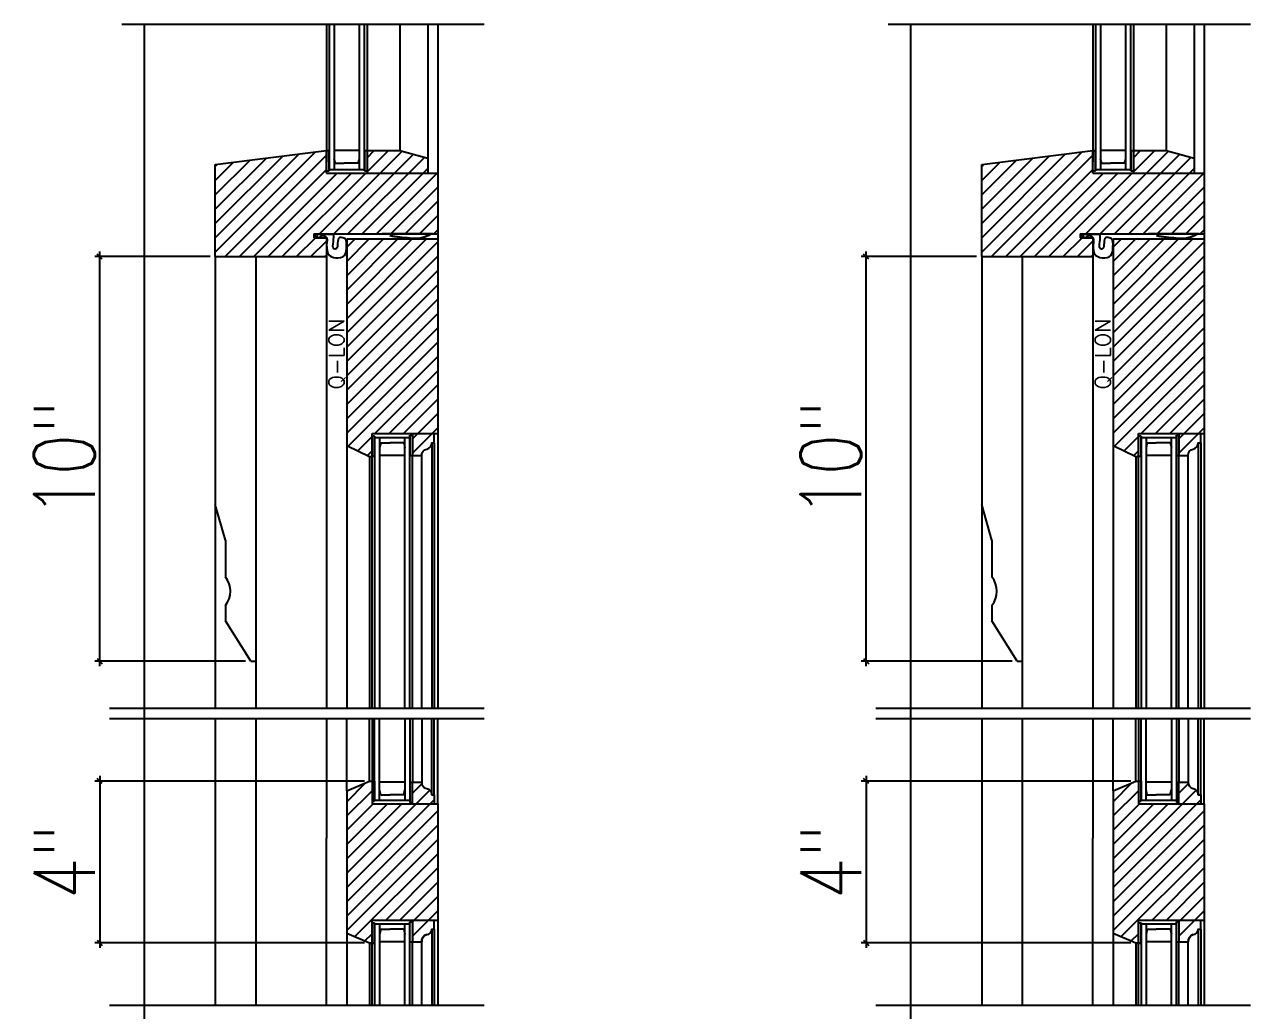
# Model space of a CAD drawing. Header units: inches. Extents: x 1985 to 11287, y 379 to 4336.
# Drawn here: x 7367.19 to 7397.49, y 3317.6 to 3341.97 of the extents above; entities that cross this region are included whole.
import ezdxf

# ---------------------------------------------------------------- set-up
doc = ezdxf.new("R2010")
doc.units = ezdxf.units.IN
doc.header["$MEASUREMENT"] = 0
doc.layers.get('0').update_dxf_attribs({"linetype": 'CONTINUOUS'})
doc.layers.get('Defpoints').update_dxf_attribs({"linetype": 'CONTINUOUS'})
for name, color, linetype in [('COTE1-1 99', 7, 'CONTINUOUS'), ('detail', 30, 'CONTINUOUS'), ('elevation', 7, 'CONTINUOUS'), ('glass-', 6, 'CONTINUOUS'), ('glazing tape', 7, 'CONTINUOUS'), ('hatch 99', 1, 'CONTINUOUS'), ('hatch-', 1, 'CONTINUOUS'), ('weatherstripping', 5, 'CONTINUOUS'), ('wood detail', 7, 'CONTINUOUS')]:
    doc.layers.add(name, color=color, linetype=linetype)
doc.styles.get("Standard").update_dxf_attribs({"font": 'txt.shx', "width": 0.8})
doc.dimstyles.new('Elevation', dxfattribs={"dimscale": 2, "dimtxt": 0.75, "dimasz": 0.0625, "dimexe": 0.0625, "dimexo": 0.0625, "dimgap": 0.0625, "dimtad": 1, "dimdec": 5, "dimzin": 0, "dimdsep": 46, "dimlunit": 5, "dimtxsty": 'Standard', "dimblk1": 'OBLIQUE', "dimblk2": 'OBLIQUE', "dimsah": 1, "dimcen": 2, "dimdle": 0.0625, "dimclrd": 1, "dimclre": 1, "dimadec": 1, "dimazin": 0, "dimtfac": 0.375, "dimtdec": 5, "dimtmove": 0, "dimatfit": 3, "dimldrblk": 'OBLIQUE', "dimfxl": 1, "dimfrac": 2, "dimtolj": 1, "dimtzin": 0, "dimarcsym": 0})

# ---------------------------------------------------------------- blocks, each defined once
blk = doc.blocks.new('_OBLIQUE')
at = {"color": 0, "linetype": 'ByBlock'}
blk.add_line((-0.5, -0.5), (0.5, 0.5), dxfattribs=at)
blk = doc.blocks.new('*D827')
at = {"layer": 'COTE1-1 99', "color": 1, "lineweight": -2}
for p, q in [((7369.049, 3326.11), (7369.049, 3336.36)), ((7371.779, 3336.235), (7368.924, 3336.235)), ((7372.654, 3326.235), (7368.924, 3326.235))]:
    blk.add_line(p, q, dxfattribs=at)
at = {"layer": 'Defpoints', "color": 0}
for p in [(7369.049, 3336.235), (7371.904, 3336.235), (7372.779, 3326.235)]:
    blk.add_point(p, dxfattribs=at)
at = {"layer": 'COTE1-1 99', "color": 1, "lineweight": -2, "xscale": 0.125, "yscale": 0.125, "zscale": 0.125}
for p, rotation in [((7369.049, 3336.235), 90), ((7369.049, 3326.235), 270)]:
    blk.add_blockref('_OBLIQUE', p, dxfattribs=dict(at, rotation=rotation))
at = {"layer": 'COTE1-1 99', "color": 0, "insert": (7368.174, 3331.235), "char_height": 1.5, "attachment_point": 5, "rotation": 90}
blk.add_mtext('\\A1;10"', dxfattribs=at)
blk = doc.blocks.new('*D833')
at = {"layer": 'COTE1-1 99', "color": 1, "lineweight": -2}
for p, q in [((7375.592, 3323.272), (7368.924, 3323.272)), ((7369.049, 3323.397), (7369.049, 3319.147)), ((7375.592, 3319.272), (7368.924, 3319.272))]:
    blk.add_line(p, q, dxfattribs=at)
at = {"layer": 'Defpoints', "color": 0}
for p in [(7375.717, 3323.272), (7369.049, 3319.272), (7375.717, 3319.272)]:
    blk.add_point(p, dxfattribs=at)
at = {"layer": 'COTE1-1 99', "color": 1, "lineweight": -2, "xscale": 0.125, "yscale": 0.125, "zscale": 0.125}
for p, rotation in [((7369.049, 3323.272), 90), ((7369.049, 3319.272), 270)]:
    blk.add_blockref('_OBLIQUE', p, dxfattribs=dict(at, rotation=rotation))
at = {"layer": 'COTE1-1 99', "color": 0, "insert": (7368.174, 3321.272), "char_height": 1.5, "attachment_point": 5, "rotation": 90}
blk.add_mtext('\\A1;4"', dxfattribs=at)
blk = doc.blocks.new('*D874')
at = {"layer": 'COTE1-1 99', "color": 1, "lineweight": -2}
for p, q in [((7387.991, 3326.11), (7387.991, 3336.36)), ((7390.721, 3336.235), (7387.866, 3336.235)), ((7391.596, 3326.235), (7387.866, 3326.235))]:
    blk.add_line(p, q, dxfattribs=at)
at = {"layer": 'Defpoints', "color": 0}
for p in [(7387.991, 3336.235), (7390.846, 3336.235), (7391.721, 3326.235)]:
    blk.add_point(p, dxfattribs=at)
at = {"layer": 'COTE1-1 99', "color": 1, "lineweight": -2, "xscale": 0.125, "yscale": 0.125, "zscale": 0.125}
for p, rotation in [((7387.991, 3336.235), 90), ((7387.991, 3326.235), 270)]:
    blk.add_blockref('_OBLIQUE', p, dxfattribs=dict(at, rotation=rotation))
at = {"layer": 'COTE1-1 99', "color": 0, "insert": (7387.116, 3331.235), "char_height": 1.5, "attachment_point": 5, "rotation": 90}
blk.add_mtext('\\A1;10"', dxfattribs=at)
blk = doc.blocks.new('*D877')
at = {"layer": 'COTE1-1 99', "color": 1, "lineweight": -2}
for p, q in [((7394.534, 3323.272), (7387.866, 3323.272)), ((7387.991, 3323.397), (7387.991, 3319.147)), ((7394.534, 3319.272), (7387.866, 3319.272))]:
    blk.add_line(p, q, dxfattribs=at)
at = {"layer": 'Defpoints', "color": 0}
for p in [(7394.659, 3323.272), (7387.991, 3319.272), (7394.659, 3319.272)]:
    blk.add_point(p, dxfattribs=at)
at = {"layer": 'COTE1-1 99', "color": 1, "lineweight": -2, "xscale": 0.125, "yscale": 0.125, "zscale": 0.125}
for p, rotation in [((7387.991, 3323.272), 90), ((7387.991, 3319.272), 270)]:
    blk.add_blockref('_OBLIQUE', p, dxfattribs=dict(at, rotation=rotation))
at = {"layer": 'COTE1-1 99', "color": 0, "insert": (7387.116, 3321.272), "char_height": 1.5, "attachment_point": 5, "rotation": 90}
blk.add_mtext('\\A1;4"', dxfattribs=at)

msp = doc.modelspace()

# ---------------------------------------------------------------- hatches: boundary and pattern name
at = {"layer": 'glazing tape'}
h = msp.add_hatch(color=7, dxfattribs=at)
h.paths.add_polyline_path([(7375.654472, 3338.823412), (7375.654472, 3338.860304), (7375.591972, 3338.860304), (7375.591972, 3338.360304), (7375.654472, 3338.360304)])
h.paths.add_polyline_path([(7374.716972, 3338.860304), (7374.654472, 3338.860304), (7374.654472, 3338.578995), (7374.654472, 3338.360304), (7374.716972, 3338.360304)])
h = msp.add_hatch(color=7, dxfattribs=at)
h.paths.add_polyline_path([(7394.596049, 3338.823412), (7394.596049, 3338.860304), (7394.533549, 3338.860304), (7394.533549, 3338.360304), (7394.596049, 3338.360304)])
h.paths.add_polyline_path([(7393.658549, 3338.860304), (7393.596049, 3338.860304), (7393.596049, 3338.578995), (7393.596049, 3338.360304), (7393.658549, 3338.360304)])
h = msp.add_hatch(color=7, dxfattribs=at)
h.paths.add_polyline_path([(7376.779484, 3331.821229), (7376.716984, 3331.821229), (7376.716984, 3331.321229), (7376.779484, 3331.321229)])
h.paths.add_polyline_path([(7375.841984, 3331.797729), (7375.779484, 3331.797729), (7375.779484, 3331.297729), (7375.841984, 3331.297729)])
h = msp.add_hatch(color=7, dxfattribs=at)
h.paths.add_polyline_path([(7395.72106, 3331.821229), (7395.65856, 3331.821229), (7395.65856, 3331.321229), (7395.72106, 3331.321229)])
h.paths.add_polyline_path([(7394.78356, 3331.797729), (7394.72106, 3331.797729), (7394.72106, 3331.297729), (7394.78356, 3331.297729)])
h = msp.add_hatch(color=7, dxfattribs=at)
h.paths.add_polyline_path([(7376.716984, 3322.743852), (7376.779484, 3322.743852), (7376.779484, 3323.243852), (7376.716984, 3323.243852)])
h.paths.add_polyline_path([(7375.779484, 3322.771802), (7375.841984, 3322.771802), (7375.841984, 3323.271802), (7375.779484, 3323.271802)])
h = msp.add_hatch(color=7, dxfattribs=at)
h.paths.add_polyline_path([(7395.65856, 3322.743852), (7395.72106, 3322.743852), (7395.72106, 3323.243852), (7395.65856, 3323.243852)])
h.paths.add_polyline_path([(7394.72106, 3322.771802), (7394.78356, 3322.771802), (7394.78356, 3323.271802), (7394.72106, 3323.271802)])
h = msp.add_hatch(color=7, dxfattribs=at)
h.paths.add_polyline_path([(7376.716984, 3319.795252), (7376.779484, 3319.795252), (7376.779484, 3319.295252), (7376.716984, 3319.295252)])
h.paths.add_polyline_path([(7375.779484, 3319.767302), (7375.841984, 3319.767302), (7375.841984, 3319.267302), (7375.779484, 3319.267302)])
h = msp.add_hatch(color=7, dxfattribs=at)
h.paths.add_polyline_path([(7395.65856, 3319.795252), (7395.72106, 3319.795252), (7395.72106, 3319.295252), (7395.65856, 3319.295252)])
h.paths.add_polyline_path([(7394.72106, 3319.767302), (7394.78356, 3319.767302), (7394.78356, 3319.267302), (7394.72106, 3319.267302)])
at = {"layer": 'hatch 99'}
h = msp.add_hatch(dxfattribs=at)
h.set_pattern_fill('ANSI31', color=256, scale=2, style=0)
h.set_pattern_definition([(45, (7398.1387, 1623.80468), (-0.176776695, 0.176776695), [])])
edge = h.paths.add_edge_path()
edge.add_line((7374.654472, 3338.297812), (7374.654472, 3338.860304))
edge.add_line((7374.654472, 3338.860304), (7371.904484, 3338.509156))
edge.add_line((7371.904484, 3338.509156), (7371.904484, 3336.235278))
edge.add_line((7371.904484, 3336.235278), (7374.654472, 3336.235278))
edge.add_line((7374.654472, 3336.235278), (7374.654472, 3336.684086))
edge.add_spline(control_points=[(7374.656148, 3336.530852), (7374.670725, 3336.602737), (7374.688363, 3336.73066), (7374.52428, 3336.770398), (7374.481181, 3336.679607), (7374.391728, 3336.716766), (7374.347512, 3336.786806)], knot_values=[0.002756706, 0.002756706, 0.002756706, 0.002756706, 0.162430415, 0.217787302, 0.327082606, 0.496812861, 0.496812861, 0.496812861, 0.496812861], degree=3, periodic=0)
edge.add_line((7374.648901, 3336.704108), (7374.342008, 3336.704108))
edge.add_line((7374.342008, 3336.704108), (7374.342008, 3336.79777))
edge.add_line((7374.342008, 3336.79777), (7376.029484, 3336.79777))
edge.add_line((7376.029484, 3336.79777), (7377.279484, 3336.79777))
edge.add_line((7377.279484, 3336.79777), (7377.404484, 3336.79777))
edge.add_line((7377.404484, 3336.79777), (7377.404484, 3338.297812))
edge.add_line((7377.404484, 3338.297812), (7376.256284, 3338.297812))
edge.add_line((7376.256284, 3338.297812), (7374.654472, 3338.297812))
h.paths.add_polyline_path([(7377.154472, 3338.297812), (7377.154472, 3338.672812), (7376.466293, 3338.860304), (7375.654472, 3338.860304), (7375.654472, 3338.655522), (7375.654472, 3338.297812)], flags=16)
h = msp.add_hatch(dxfattribs=at)
h.set_pattern_fill('ANSI31', color=256, scale=2, style=0)
h.set_pattern_definition([(45, (7417.08027, 1623.80468), (-0.176776695, 0.176776695), [])])
edge = h.paths.add_edge_path()
edge.add_line((7393.596049, 3338.297812), (7393.596049, 3338.860304))
edge.add_line((7393.596049, 3338.860304), (7390.84606, 3338.509156))
edge.add_line((7390.84606, 3338.509156), (7390.84606, 3336.235278))
edge.add_line((7390.84606, 3336.235278), (7393.596049, 3336.235278))
edge.add_line((7393.596049, 3336.235278), (7393.596049, 3336.702993))
edge.add_spline(control_points=[(7393.597725, 3336.530852), (7393.612302, 3336.602737), (7393.62994, 3336.73066), (7393.465857, 3336.770398), (7393.422758, 3336.679607), (7393.333305, 3336.716766), (7393.289089, 3336.786806)], knot_values=[0.002756706, 0.002756706, 0.002756706, 0.002756706, 0.162430415, 0.217787302, 0.327082606, 0.496812861, 0.496812861, 0.496812861, 0.496812861], degree=3, periodic=0)
edge.add_line((7393.593011, 3336.704108), (7393.283585, 3336.704108))
edge.add_line((7393.283585, 3336.704108), (7393.283585, 3336.79777))
edge.add_line((7393.283585, 3336.79777), (7394.97106, 3336.79777))
edge.add_line((7394.97106, 3336.79777), (7396.22106, 3336.79777))
edge.add_line((7396.22106, 3336.79777), (7396.34606, 3336.79777))
edge.add_line((7396.34606, 3336.79777), (7396.34606, 3338.297812))
edge.add_line((7396.34606, 3338.297812), (7395.19786, 3338.297812))
edge.add_line((7395.19786, 3338.297812), (7393.596049, 3338.297812))
h.paths.add_polyline_path([(7396.096049, 3338.297812), (7396.096049, 3338.672812), (7395.40787, 3338.860304), (7394.596049, 3338.860304), (7394.596049, 3338.655522), (7394.596049, 3338.297812)], flags=16)
at = {"layer": 'hatch-'}
h = msp.add_hatch(dxfattribs=at)
h.set_pattern_fill('ANSI31', color=256, scale=2, style=0)
h.set_pattern_definition([(45, (7410.37369, 1685.23883), (-0.176776695, 0.176776695), [])])
h.paths.add_polyline_path([(7377.255984, 3331.620607), (7377.255984, 3331.633729), (7377.318484, 3331.633729), (7377.318484, 3331.860243), (7376.779484, 3331.860243), (7376.779484, 3331.321229), (7377.005984, 3331.321229, -0.375199902), (7377.130984, 3331.477479, 0.350781059)], flags=17)
h.paths.add_polyline_path([(7377.404484, 3336.672743), (7375.154484, 3336.672743), (7375.154484, 3331.5656), (7375.716984, 3331.297729), (7375.779484, 3331.297729), (7375.779484, 3331.860243), (7377.404484, 3331.860243)])
h = msp.add_hatch(dxfattribs=at)
h.set_pattern_fill('ANSI31', color=256, scale=2, style=0)
h.set_pattern_definition([(45, (7429.31526, 1685.23883), (-0.176776695, 0.176776695), [])])
h.paths.add_polyline_path([(7396.19756, 3331.620607), (7396.19756, 3331.633729), (7396.26006, 3331.633729), (7396.26006, 3331.860243), (7395.72106, 3331.860243), (7395.72106, 3331.321229), (7395.94756, 3331.321229, -0.375199902), (7396.07256, 3331.477479, 0.350781059)], flags=17)
h.paths.add_polyline_path([(7396.34606, 3336.672743), (7394.09606, 3336.672743), (7394.09606, 3331.5656), (7394.65856, 3331.297729), (7394.72106, 3331.297729), (7394.72106, 3331.860243), (7396.34606, 3331.860243)])
h = msp.add_hatch(dxfattribs=at)
h.set_pattern_fill('ANSI31', color=256, scale=2, style=0)
h.set_pattern_definition([(45, (7325.58107, 1620.67968), (-0.176776695, 0.176776695), [])])
h.paths.add_polyline_path([(7377.404484, 3322.704838), (7375.779484, 3322.704838), (7375.779484, 3323.271802), (7375.716984, 3323.271802), (7375.154484, 3323.03073), (7375.154484, 3319.512873), (7375.716984, 3319.271802), (7375.779484, 3319.271802), (7375.779484, 3319.834266), (7377.404484, 3319.834266)])
h.paths.add_polyline_path([(7377.318484, 3322.931352), (7377.255984, 3322.931352), (7377.255984, 3322.944474, 0.350781059), (7377.130984, 3323.087602, -0.375199902), (7377.005984, 3323.243852), (7376.779484, 3323.243852), (7376.779484, 3322.704838), (7377.318484, 3322.704838)], flags=17)
h.paths.add_polyline_path([(7377.255984, 3319.604362), (7377.255984, 3319.611052), (7377.318484, 3319.611052), (7377.318484, 3319.834266), (7376.779484, 3319.834266), (7376.779484, 3319.295252), (7377.005984, 3319.295252, -0.33870461), (7377.130984, 3319.478302, 0.396713132)], flags=17)
h = msp.add_hatch(dxfattribs=at)
h.set_pattern_fill('ANSI31', color=256, scale=2, style=0)
h.set_pattern_definition([(45, (7344.52265, 1620.67968), (-0.176776695, 0.176776695), [])])
h.paths.add_polyline_path([(7396.34606, 3322.704838), (7394.72106, 3322.704838), (7394.72106, 3323.271802), (7394.65856, 3323.271802), (7394.09606, 3323.03073), (7394.09606, 3319.512873), (7394.65856, 3319.271802), (7394.72106, 3319.271802), (7394.72106, 3319.834266), (7396.34606, 3319.834266)])
h.paths.add_polyline_path([(7396.26006, 3322.931352), (7396.19756, 3322.931352), (7396.19756, 3322.944474, 0.350781059), (7396.07256, 3323.087602, -0.375199902), (7395.94756, 3323.243852), (7395.72106, 3323.243852), (7395.72106, 3322.704838), (7396.26006, 3322.704838)], flags=17)
h.paths.add_polyline_path([(7396.19756, 3319.604362), (7396.19756, 3319.611052), (7396.26006, 3319.611052), (7396.26006, 3319.834266), (7395.72106, 3319.834266), (7395.72106, 3319.295252), (7395.94756, 3319.295252, -0.33870461), (7396.07256, 3319.478302, 0.396713132)], flags=17)

# ---------------------------------------------------------------- linework, layer by layer
at = {"layer": 'COTE1-1 99'}
for p, q in [((7378.547737, 3325.063864), (7369.288576, 3325.063864)), ((7397.489314, 3325.063864), (7388.230153, 3325.063864)), ((7397.489314, 3325.063864), (7388.534335, 3325.063864)), ((7378.547737, 3324.813864), (7369.288576, 3324.813864)), ((7397.489314, 3324.813864), (7388.230153, 3324.813864)), ((7378.547737, 3317.725239), (7369.288576, 3317.725239)), ((7397.489314, 3317.725239), (7388.230153, 3317.725239))]:
    msp.add_line(p, q, dxfattribs=at)
at = {"layer": 'elevation'}
for p, q in [((7372.154484, 3329.229703), (7371.904484, 3330.110278)), ((7391.09606, 3329.229703), (7390.84606, 3330.110278))]:
    msp.add_line(p, q, dxfattribs=at)
at = {"layer": 'glass-', "color": 6}
for p, q in [((7374.716972, 3341.973738), (7374.716972, 3338.583778)), ((7374.841972, 3341.973738), (7374.841972, 3338.391512)), ((7375.466972, 3338.391512), (7375.466972, 3341.973738)), ((7375.591972, 3338.360304), (7375.591972, 3341.973738)), ((7393.658549, 3341.973738), (7393.658549, 3338.583778)), ((7393.783549, 3341.973738), (7393.783549, 3338.391512)), ((7394.408549, 3338.391512), (7394.408549, 3341.973738)), ((7394.533549, 3338.360304), (7394.533549, 3341.973738)), ((7375.466972, 3338.860304), (7374.841972, 3338.860304)), ((7394.408549, 3338.860304), (7393.783549, 3338.860304)), ((7374.716972, 3338.391512), (7375.591972, 3338.391512)), ((7374.871963, 3338.547832), (7374.841972, 3338.641214)), ((7374.871963, 3338.547832), (7375.091972, 3338.547832)), ((7375.43698, 3338.547832), (7375.091972, 3338.547832)), ((7375.43698, 3338.547832), (7375.466972, 3338.641214)), ((7393.658549, 3338.391512), (7394.533549, 3338.391512)), ((7393.81354, 3338.547832), (7393.783549, 3338.641214)), ((7393.81354, 3338.547832), (7394.033549, 3338.547832)), ((7394.378557, 3338.547832), (7394.033549, 3338.547832)), ((7394.378557, 3338.547832), (7394.408549, 3338.641214)), ((7375.841984, 3331.797729), (7375.841984, 3325.063864)), ((7375.841984, 3331.766543), (7376.716984, 3331.766543)), ((7375.966984, 3331.766543), (7375.966984, 3325.063864)), ((7376.591984, 3325.063864), (7376.591984, 3331.766543)), ((7376.716984, 3325.063864), (7376.716984, 3331.821229)), ((7394.78356, 3331.797729), (7394.78356, 3325.063864)), ((7394.78356, 3331.766543), (7395.65856, 3331.766543)), ((7394.90856, 3331.766543), (7394.90856, 3325.063864)), ((7395.53356, 3325.063864), (7395.53356, 3331.766543)), ((7395.65856, 3325.063864), (7395.65856, 3331.821229)), ((7375.996975, 3331.633723), (7375.966984, 3331.513541)), ((7375.996975, 3331.633723), (7376.216984, 3331.633723)), ((7376.561992, 3331.633723), (7376.216984, 3331.633723)), ((7376.561992, 3331.633723), (7376.591984, 3331.513541)), ((7394.938552, 3331.633723), (7394.90856, 3331.513541)), ((7394.938552, 3331.633723), (7395.15856, 3331.633723)), ((7395.503569, 3331.633723), (7395.15856, 3331.633723)), ((7395.503569, 3331.633723), (7395.53356, 3331.513541)), ((7376.591984, 3331.321229), (7375.966984, 3331.321229)), ((7395.53356, 3331.321229), (7394.90856, 3331.321229)), ((7375.841984, 3322.771802), (7375.841984, 3324.813864)), ((7375.966984, 3322.798538), (7375.966984, 3324.813864)), ((7376.591984, 3324.813864), (7376.591984, 3322.798538)), ((7376.716984, 3324.813864), (7376.716984, 3322.743852)), ((7394.78356, 3322.771802), (7394.78356, 3324.813864)), ((7394.90856, 3322.798538), (7394.90856, 3324.813864)), ((7395.53356, 3324.813864), (7395.53356, 3322.798538)), ((7395.65856, 3324.813864), (7395.65856, 3322.743852)), ((7376.591984, 3323.243852), (7375.966984, 3323.243852)), ((7395.53356, 3323.243852), (7394.90856, 3323.243852)), ((7375.996975, 3322.931357), (7375.966984, 3323.05154)), ((7375.996975, 3322.931357), (7376.216984, 3322.931357)), ((7376.561992, 3322.931357), (7376.216984, 3322.931357)), ((7376.561992, 3322.931357), (7376.591984, 3323.05154)), ((7394.938552, 3322.931357), (7394.90856, 3323.05154)), ((7394.938552, 3322.931357), (7395.15856, 3322.931357)), ((7395.503569, 3322.931357), (7395.15856, 3322.931357)), ((7395.503569, 3322.931357), (7395.53356, 3323.05154)), ((7375.841984, 3322.798538), (7376.716984, 3322.798538)), ((7394.78356, 3322.798538), (7395.65856, 3322.798538)), ((7375.841984, 3319.767302), (7375.841984, 3317.725239)), ((7375.841984, 3319.740566), (7376.716984, 3319.740566)), ((7375.966984, 3319.740566), (7375.966984, 3317.725239)), ((7375.996975, 3319.607746), (7375.966984, 3319.487564)), ((7375.996975, 3319.607746), (7376.216984, 3319.607746)), ((7376.561992, 3319.607746), (7376.216984, 3319.607746)), ((7376.561992, 3319.607746), (7376.591984, 3319.487564)), ((7376.591984, 3317.725239), (7376.591984, 3319.740566)), ((7376.716984, 3317.725239), (7376.716984, 3319.795252)), ((7394.78356, 3319.767302), (7394.78356, 3317.725239)), ((7394.78356, 3319.740566), (7395.65856, 3319.740566)), ((7394.90856, 3319.740566), (7394.90856, 3317.725239)), ((7394.938552, 3319.607746), (7394.90856, 3319.487564)), ((7394.938552, 3319.607746), (7395.15856, 3319.607746)), ((7395.503569, 3319.607746), (7395.15856, 3319.607746)), ((7395.503569, 3319.607746), (7395.53356, 3319.487564)), ((7395.53356, 3317.725239), (7395.53356, 3319.740566)), ((7395.65856, 3317.725239), (7395.65856, 3319.795252)), ((7376.591984, 3319.295252), (7375.966984, 3319.295252)), ((7395.53356, 3319.295252), (7394.90856, 3319.295252))]:
    msp.add_line(p, q, dxfattribs=at)
at = {"layer": 'glazing tape'}
for p, q in [((7374.654472, 3338.860304), (7374.716972, 3338.860304)), ((7374.716972, 3338.859126), (7374.716972, 3338.360304)), ((7375.591972, 3338.860304), (7375.654472, 3338.860304)), ((7375.591972, 3338.860304), (7375.591972, 3338.360304)), ((7393.596049, 3338.860304), (7393.658549, 3338.860304)), ((7393.658549, 3338.859126), (7393.658549, 3338.360304)), ((7394.533549, 3338.860304), (7394.596049, 3338.860304)), ((7394.533549, 3338.860304), (7394.533549, 3338.360304)), ((7374.654472, 3338.360304), (7374.716972, 3338.360304)), ((7393.596049, 3338.360304), (7393.658549, 3338.360304)), ((7375.841984, 3331.797729), (7375.779484, 3331.797729)), ((7375.841984, 3331.297729), (7375.841984, 3331.797729)), ((7376.716984, 3331.821229), (7376.716984, 3331.321229)), ((7394.78356, 3331.797729), (7394.72106, 3331.797729)), ((7394.78356, 3331.297729), (7394.78356, 3331.797729)), ((7395.65856, 3331.821229), (7395.65856, 3331.321229)), ((7375.841984, 3331.297729), (7375.779484, 3331.297729)), ((7394.78356, 3331.297729), (7394.72106, 3331.297729)), ((7375.779484, 3323.271802), (7375.841984, 3323.271802)), ((7375.841984, 3323.271802), (7375.841984, 3322.771802)), ((7376.716984, 3323.243852), (7376.716984, 3322.743852)), ((7394.72106, 3323.271802), (7394.78356, 3323.271802)), ((7394.78356, 3323.271802), (7394.78356, 3322.771802)), ((7395.65856, 3323.243852), (7395.65856, 3322.743852)), ((7375.779484, 3322.771802), (7375.841984, 3322.771802)), ((7394.72106, 3322.771802), (7394.78356, 3322.771802)), ((7375.779484, 3319.767302), (7375.841984, 3319.767302)), ((7375.841984, 3319.267302), (7375.841984, 3319.767302)), ((7376.716984, 3319.295252), (7376.716984, 3319.795252)), ((7394.72106, 3319.767302), (7394.78356, 3319.767302)), ((7394.78356, 3319.267302), (7394.78356, 3319.767302)), ((7395.65856, 3319.295252), (7395.65856, 3319.795252)), ((7375.779484, 3319.267302), (7375.841984, 3319.267302)), ((7394.72106, 3319.267302), (7394.78356, 3319.267302))]:
    msp.add_line(p, q, dxfattribs=at)
at = {"layer": 'glazing tape', "color": 0}
for p, q in [((7374.716972, 3338.360304), (7374.716972, 3338.860304)), ((7393.658549, 3338.360304), (7393.658549, 3338.860304))]:
    msp.add_line(p, q, dxfattribs=at)
at = {"layer": 'glazing tape', "color": 7}
for p, q in [((7375.591972, 3338.360304), (7375.654472, 3338.360304)), ((7394.533549, 3338.360304), (7394.596049, 3338.360304)), ((7376.716984, 3331.821229), (7376.779484, 3331.821229)), ((7395.65856, 3331.821229), (7395.72106, 3331.821229)), ((7376.716984, 3331.321229), (7376.779484, 3331.321229)), ((7395.65856, 3331.321229), (7395.72106, 3331.321229)), ((7376.716984, 3323.243852), (7376.779484, 3323.243852)), ((7395.65856, 3323.243852), (7395.72106, 3323.243852)), ((7376.716984, 3322.743852), (7376.779484, 3322.743852)), ((7395.65856, 3322.743852), (7395.72106, 3322.743852)), ((7376.716984, 3319.795252), (7376.779484, 3319.795252)), ((7395.65856, 3319.795252), (7395.72106, 3319.795252)), ((7376.716984, 3319.295252), (7376.779484, 3319.295252)), ((7395.65856, 3319.295252), (7395.72106, 3319.295252))]:
    msp.add_line(p, q, dxfattribs=at)
at = {"layer": 'weatherstripping', "color": 5}
for p, q in [((7374.821299, 3336.786806), (7374.347512, 3336.786806)), ((7393.762876, 3336.786806), (7393.289089, 3336.786806))]:
    msp.add_line(p, q, dxfattribs=at)
at = {"layer": 'weatherstripping', "color": 5, "lineweight": 30}
for p, q in [((7376.029484, 3336.79777), (7377.279484, 3336.79777)), ((7394.97106, 3336.79777), (7396.22106, 3336.79777))]:
    msp.add_line(p, q, dxfattribs=at)
at = {"layer": 'weatherstripping', "color": 5}
for centre in [(7374.871425, 3336.403506), (7393.813002, 3336.403506)]:
    msp.add_arc(centre, 0.272391, 338.1531508, 0.3367326, dxfattribs=at)
for points, knots in [([(7374.347512, 3336.786806), (7374.391728, 3336.716766), (7374.481181, 3336.679607), (7374.52428, 3336.770398), (7374.688363, 3336.73066), (7374.670725, 3336.602737), (7374.656148, 3336.530852)], [0.0027567057, 0.0027567057, 0.0027567057, 0.0027567057, 0.1724869609, 0.2817822642, 0.3371391511, 0.4968128609, 0.4968128609, 0.4968128609, 0.4968128609]), ([(7375.143812, 3336.405106), (7375.154887, 3336.542115), (7375.14819, 3336.636398), (7375.104448, 3336.698701), (7374.876169, 3336.74371), (7374.972102, 3336.42075), (7374.747262, 3336.419112), (7374.869676, 3336.730864), (7374.821299, 3336.786806)], [0, 0, 0, 0, 0.083614321, 0.208464293, 0.316031641, 0.607589822, 0.683535209, 1.009413891, 1.009413891, 1.009413891, 1.009413891]), ([(7393.289089, 3336.786806), (7393.333305, 3336.716766), (7393.422758, 3336.679607), (7393.465857, 3336.770398), (7393.62994, 3336.73066), (7393.612302, 3336.602737), (7393.597725, 3336.530852)], [0.0027567057, 0.0027567057, 0.0027567057, 0.0027567057, 0.1724869609, 0.2817822642, 0.3371391511, 0.4968128609, 0.4968128609, 0.4968128609, 0.4968128609]), ([(7394.085389, 3336.405106), (7394.096464, 3336.542115), (7394.089767, 3336.636398), (7394.046025, 3336.698701), (7393.817746, 3336.74371), (7393.913679, 3336.42075), (7393.688839, 3336.419112), (7393.811253, 3336.730864), (7393.762876, 3336.786806)], [0, 0, 0, 0, 0.083614321, 0.208464293, 0.316031641, 0.607589822, 0.683535209, 1.009413891, 1.009413891, 1.009413891, 1.009413891]), ([(7374.656148, 3336.530852), (7374.659569, 3336.430616), (7374.659349, 3336.181178), (7375.072824, 3336.174621), (7375.124254, 3336.302142)], [0, 0, 0, 0, 0.2460489598, 0.6041502785, 0.6041502785, 0.6041502785, 0.6041502785]), ([(7393.597725, 3336.530852), (7393.601146, 3336.430616), (7393.600926, 3336.181178), (7394.014401, 3336.174621), (7394.065831, 3336.302142)], [0, 0, 0, 0, 0.2460489598, 0.6041502785, 0.6041502785, 0.6041502785, 0.6041502785])]:
    msp.add_open_spline(points, degree=3, knots=knots, dxfattribs=at)
at = {"layer": 'weatherstripping', "color": 5, "lineweight": 30}
for points in [[(7377.242049, 3336.797219), (7376.99936, 3336.697974), (7376.713221, 3336.690765), (7376.222114, 3336.75408)], [(7396.183626, 3336.797219), (7395.940937, 3336.697974), (7395.654797, 3336.690765), (7395.16369, 3336.75408)]]:
    msp.add_spline(points, degree=3, dxfattribs=at)
at = {"layer": 'wood detail'}
for p, q in [((7378.547737, 3341.973738), (7369.592759, 3341.973738)), ((7370.154484, 3295.843766), (7370.154484, 3341.973738)), ((7377.404484, 3341.973738), (7377.404484, 3338.297812)), ((7397.489314, 3341.973738), (7388.534335, 3341.973738)), ((7389.09606, 3295.843766), (7389.09606, 3341.973738)), ((7396.34606, 3341.973738), (7396.34606, 3338.297812)), ((7371.904484, 3338.509156), (7374.654472, 3338.860304)), ((7374.654472, 3338.297812), (7374.654472, 3338.860304)), ((7390.84606, 3338.509156), (7393.596049, 3338.860304)), ((7393.596049, 3338.297812), (7393.596049, 3338.860304)), ((7371.904484, 3336.235278), (7371.904484, 3338.509156)), ((7390.84606, 3336.235278), (7390.84606, 3338.509156)), ((7376.256284, 3338.297812), (7377.404484, 3338.297812)), ((7377.404484, 3338.297812), (7377.404484, 3336.79777)), ((7395.19786, 3338.297812), (7396.34606, 3338.297812)), ((7396.34606, 3338.297812), (7396.34606, 3336.79777)), ((7375.154484, 3336.672743), (7377.404484, 3336.672743)), ((7375.154484, 3336.672743), (7375.154484, 3331.5656)), ((7376.029484, 3336.79777), (7377.279484, 3336.79777)), ((7377.404484, 3336.79777), (7377.404484, 3331.860243)), ((7394.09606, 3336.672743), (7396.34606, 3336.672743)), ((7394.09606, 3336.672743), (7394.09606, 3331.5656)), ((7394.97106, 3336.79777), (7396.22106, 3336.79777)), ((7396.34606, 3336.79777), (7396.34606, 3331.860243)), ((7371.904484, 3336.235278), (7371.904484, 3325.063864)), ((7372.904484, 3336.235278), (7372.904484, 3325.063864)), ((7374.654472, 3336.235278), (7374.654472, 3325.063864)), ((7390.84606, 3336.235278), (7390.84606, 3325.063864)), ((7391.84606, 3336.235278), (7391.84606, 3325.063864)), ((7393.596049, 3336.235278), (7393.596049, 3325.063864)), ((7375.779484, 3331.297729), (7375.779484, 3331.860243)), ((7377.404484, 3331.860243), (7377.404484, 3325.063864)), ((7394.72106, 3331.297729), (7394.72106, 3331.860243)), ((7396.34606, 3331.860243), (7396.34606, 3325.063864)), ((7375.154484, 3331.5656), (7375.154484, 3325.063864)), ((7377.255984, 3331.633729), (7377.255984, 3325.063864)), ((7377.318484, 3331.633729), (7377.318484, 3325.063864)), ((7394.09606, 3331.5656), (7394.09606, 3325.063864)), ((7396.19756, 3331.633729), (7396.19756, 3325.063864)), ((7396.26006, 3331.633729), (7396.26006, 3325.063864)), ((7375.716984, 3331.297729), (7375.779484, 3331.297729)), ((7375.779484, 3325.063864), (7375.779484, 3331.297729)), ((7376.779484, 3325.063864), (7376.779484, 3331.321229)), ((7377.005984, 3325.063864), (7377.005984, 3331.321229)), ((7394.65856, 3331.297729), (7394.72106, 3331.297729)), ((7394.72106, 3325.063864), (7394.72106, 3331.297729)), ((7395.72106, 3325.063864), (7395.72106, 3331.321229)), ((7395.94756, 3325.063864), (7395.94756, 3331.321229)), ((7372.154484, 3329.229703), (7372.154484, 3328.317384)), ((7391.09606, 3329.229703), (7391.09606, 3328.317384)), ((7372.154484, 3327.610278), (7372.154484, 3327.235278)), ((7391.09606, 3327.610278), (7391.09606, 3327.235278)), ((7372.779484, 3326.235278), (7372.154484, 3327.235278)), ((7391.72106, 3326.235278), (7391.09606, 3327.235278)), ((7372.779484, 3326.235278), (7372.904484, 3326.235278)), ((7391.72106, 3326.235278), (7391.84606, 3326.235278)), ((7378.547737, 3325.063864), (7369.592759, 3325.063864)), ((7371.904484, 3324.813864), (7371.904484, 3317.725239)), ((7372.904484, 3324.813864), (7372.904484, 3317.725239)), ((7374.654472, 3324.813864), (7374.654472, 3321.863984)), ((7375.154484, 3323.03073), (7375.154484, 3324.813864)), ((7375.716984, 3323.271802), (7375.716984, 3324.813864)), ((7375.779484, 3324.813864), (7375.779484, 3323.267352)), ((7376.779484, 3324.813864), (7376.779484, 3323.243852)), ((7377.005984, 3324.813864), (7377.005984, 3323.243852)), ((7377.255984, 3322.931352), (7377.255984, 3324.813864)), ((7377.318484, 3322.931352), (7377.318484, 3324.813864)), ((7377.404484, 3322.704838), (7377.404484, 3324.813864)), ((7390.84606, 3324.813864), (7390.84606, 3317.725239)), ((7391.84606, 3324.813864), (7391.84606, 3317.725239)), ((7393.596049, 3324.813864), (7393.596049, 3321.863984)), ((7394.09606, 3323.03073), (7394.09606, 3324.813864)), ((7394.65856, 3323.271802), (7394.65856, 3324.813864)), ((7394.72106, 3324.813864), (7394.72106, 3323.267352)), ((7395.72106, 3324.813864), (7395.72106, 3323.243852)), ((7395.94756, 3324.813864), (7395.94756, 3323.243852)), ((7396.19756, 3322.931352), (7396.19756, 3324.813864)), ((7396.26006, 3322.931352), (7396.26006, 3324.813864)), ((7396.34606, 3322.704838), (7396.34606, 3324.813864)), ((7375.716984, 3323.271802), (7375.779484, 3323.271802)), ((7375.716984, 3323.271802), (7375.779484, 3323.271802)), ((7375.779484, 3323.271802), (7375.779484, 3322.704838)), ((7375.779484, 3323.271802), (7375.779484, 3322.704838)), ((7375.779484, 3323.271802), (7375.779484, 3322.704838)), ((7394.65856, 3323.271802), (7394.72106, 3323.271802)), ((7394.65856, 3323.271802), (7394.72106, 3323.271802)), ((7394.72106, 3323.271802), (7394.72106, 3322.704838)), ((7394.72106, 3323.271802), (7394.72106, 3322.704838)), ((7394.72106, 3323.271802), (7394.72106, 3322.704838)), ((7375.154484, 3323.03073), (7375.154484, 3319.512873)), ((7394.09606, 3323.03073), (7394.09606, 3319.512873)), ((7377.404484, 3322.704838), (7377.404484, 3319.834266)), ((7396.34606, 3322.704838), (7396.34606, 3319.834266)), ((7374.654472, 3317.725239), (7374.654472, 3321.863984)), ((7393.596049, 3317.725239), (7393.596049, 3321.863984)), ((7375.779484, 3319.271802), (7375.779484, 3319.834266)), ((7375.779484, 3319.271802), (7375.779484, 3319.834266)), ((7375.779484, 3319.271752), (7375.779484, 3319.834266)), ((7375.779484, 3319.271752), (7375.779484, 3319.834266)), ((7375.779484, 3319.271752), (7375.779484, 3319.834266)), ((7375.779484, 3319.267302), (7375.779484, 3319.834266)), ((7375.779484, 3319.267302), (7375.779484, 3319.834266)), ((7375.779484, 3319.267302), (7375.779484, 3319.834266)), ((7377.255984, 3319.607752), (7377.255984, 3317.725239)), ((7377.318484, 3319.607752), (7377.318484, 3317.725239)), ((7377.404484, 3319.834266), (7377.404484, 3317.725239)), ((7394.72106, 3319.271802), (7394.72106, 3319.834266)), ((7394.72106, 3319.271802), (7394.72106, 3319.834266)), ((7394.72106, 3319.271752), (7394.72106, 3319.834266)), ((7394.72106, 3319.271752), (7394.72106, 3319.834266)), ((7394.72106, 3319.271752), (7394.72106, 3319.834266)), ((7394.72106, 3319.267302), (7394.72106, 3319.834266)), ((7394.72106, 3319.267302), (7394.72106, 3319.834266)), ((7394.72106, 3319.267302), (7394.72106, 3319.834266)), ((7396.19756, 3319.607752), (7396.19756, 3317.725239)), ((7396.26006, 3319.607752), (7396.26006, 3317.725239)), ((7396.34606, 3319.834266), (7396.34606, 3317.725239)), ((7375.154484, 3319.508373), (7375.154484, 3317.725239)), ((7376.779484, 3317.725239), (7376.779484, 3319.295252)), ((7377.005984, 3317.725239), (7377.005984, 3319.295252)), ((7394.09606, 3319.508373), (7394.09606, 3317.725239)), ((7395.72106, 3317.725239), (7395.72106, 3319.295252)), ((7395.94756, 3317.725239), (7395.94756, 3319.295252)), ((7375.716984, 3319.271802), (7375.779484, 3319.271802)), ((7375.716984, 3319.271802), (7375.779484, 3319.271802)), ((7375.716984, 3319.271752), (7375.779484, 3319.271752)), ((7375.716984, 3319.271752), (7375.779484, 3319.271752)), ((7375.716984, 3319.271752), (7375.810784, 3319.271752)), ((7375.716984, 3319.267302), (7375.716984, 3317.725239)), ((7375.716984, 3319.267302), (7375.779484, 3319.267302)), ((7375.716984, 3319.267302), (7375.779484, 3319.267302)), ((7375.779484, 3317.725239), (7375.779484, 3319.271752)), ((7394.65856, 3319.271802), (7394.72106, 3319.271802)), ((7394.65856, 3319.271802), (7394.72106, 3319.271802)), ((7394.65856, 3319.271752), (7394.72106, 3319.271752)), ((7394.65856, 3319.271752), (7394.72106, 3319.271752)), ((7394.65856, 3319.271752), (7394.75236, 3319.271752)), ((7394.65856, 3319.267302), (7394.65856, 3317.725239)), ((7394.65856, 3319.267302), (7394.72106, 3319.267302)), ((7394.65856, 3319.267302), (7394.72106, 3319.267302)), ((7394.72106, 3317.725239), (7394.72106, 3319.271752))]:
    msp.add_line(p, q, dxfattribs=at)
at = {"layer": 'wood detail', "color": 7}
for p, q in [((7374.654472, 3341.973738), (7374.654472, 3338.578995)), ((7375.654472, 3341.973738), (7375.654472, 3338.655522)), ((7376.466293, 3341.973738), (7376.466293, 3338.860304)), ((7377.154472, 3341.973738), (7377.154472, 3338.297812)), ((7393.596049, 3341.973738), (7393.596049, 3338.578995)), ((7394.596049, 3341.973738), (7394.596049, 3338.655522)), ((7395.40787, 3341.973738), (7395.40787, 3338.860304)), ((7396.096049, 3341.973738), (7396.096049, 3338.297812)), ((7375.654472, 3338.860304), (7376.466293, 3338.860304)), ((7375.654472, 3338.823412), (7375.654472, 3338.297812)), ((7376.466293, 3338.860304), (7377.154472, 3338.672812)), ((7394.596049, 3338.860304), (7395.40787, 3338.860304)), ((7394.596049, 3338.823412), (7394.596049, 3338.297812)), ((7395.40787, 3338.860304), (7396.096049, 3338.672812)), ((7374.342008, 3336.79777), (7376.029484, 3336.79777)), ((7377.279484, 3336.79777), (7377.404484, 3336.79777)), ((7393.283585, 3336.79777), (7394.97106, 3336.79777)), ((7396.22106, 3336.79777), (7396.34606, 3336.79777)), ((7375.779484, 3331.860243), (7377.404484, 3331.860243)), ((7394.72106, 3331.860243), (7396.34606, 3331.860243)), ((7375.154484, 3331.5656), (7375.716984, 3331.297729)), ((7394.09606, 3331.5656), (7394.65856, 3331.297729)), ((7375.716984, 3331.297729), (7375.716984, 3325.063864)), ((7394.65856, 3331.297729), (7394.65856, 3325.063864)), ((7375.154484, 3323.03073), (7375.716984, 3323.271802)), ((7375.154484, 3323.03073), (7375.716984, 3323.271802)), ((7375.154484, 3323.03073), (7375.716984, 3323.271802)), ((7394.09606, 3323.03073), (7394.65856, 3323.271802)), ((7394.09606, 3323.03073), (7394.65856, 3323.271802)), ((7394.09606, 3323.03073), (7394.65856, 3323.271802)), ((7375.779484, 3322.704838), (7377.404484, 3322.704838)), ((7375.779484, 3322.704838), (7377.404484, 3322.704838)), ((7375.779484, 3322.704838), (7377.404484, 3322.704838)), ((7394.72106, 3322.704838), (7396.34606, 3322.704838)), ((7394.72106, 3322.704838), (7396.34606, 3322.704838)), ((7394.72106, 3322.704838), (7396.34606, 3322.704838)), ((7375.779484, 3319.834266), (7377.404484, 3319.834266)), ((7375.779484, 3319.834266), (7377.404484, 3319.834266)), ((7375.779484, 3319.834266), (7377.404484, 3319.834266)), ((7375.779484, 3319.834266), (7377.404484, 3319.834266)), ((7375.779484, 3319.834266), (7377.404484, 3319.834266)), ((7376.779484, 3319.834266), (7376.779484, 3319.295252)), ((7377.255984, 3319.611052), (7377.318484, 3319.611052)), ((7377.318484, 3319.611052), (7377.318484, 3319.834266)), ((7394.72106, 3319.834266), (7396.34606, 3319.834266)), ((7394.72106, 3319.834266), (7396.34606, 3319.834266)), ((7394.72106, 3319.834266), (7396.34606, 3319.834266)), ((7394.72106, 3319.834266), (7396.34606, 3319.834266)), ((7394.72106, 3319.834266), (7396.34606, 3319.834266)), ((7395.72106, 3319.834266), (7395.72106, 3319.295252)), ((7396.19756, 3319.611052), (7396.26006, 3319.611052)), ((7396.26006, 3319.611052), (7396.26006, 3319.834266)), ((7375.154484, 3319.512873), (7375.716984, 3319.271802)), ((7375.154484, 3319.512873), (7375.716984, 3319.271802)), ((7375.154484, 3319.512823), (7375.716984, 3319.271752)), ((7375.154484, 3319.512823), (7375.716984, 3319.271752)), ((7375.154484, 3319.512823), (7375.716984, 3319.271752)), ((7376.748184, 3319.295252), (7377.005984, 3319.295252)), ((7394.09606, 3319.512873), (7394.65856, 3319.271802)), ((7394.09606, 3319.512873), (7394.65856, 3319.271802)), ((7394.09606, 3319.512823), (7394.65856, 3319.271752)), ((7394.09606, 3319.512823), (7394.65856, 3319.271752)), ((7394.09606, 3319.512823), (7394.65856, 3319.271752)), ((7395.68976, 3319.295252), (7395.94756, 3319.295252))]:
    msp.add_line(p, q, dxfattribs=at)
at = {"layer": 'wood detail', "color": 0}
for p, q in [((7374.654472, 3338.297812), (7377.404484, 3338.297812)), ((7393.596049, 3338.297812), (7396.34606, 3338.297812)), ((7374.342008, 3336.79777), (7374.342008, 3336.704108)), ((7374.342008, 3336.704108), (7374.654472, 3336.704108)), ((7374.654472, 3336.704108), (7374.654472, 3336.235278)), ((7393.283585, 3336.79777), (7393.283585, 3336.704108)), ((7393.283585, 3336.704108), (7393.596049, 3336.704108)), ((7393.596049, 3336.704108), (7393.596049, 3336.235278)), ((7371.904484, 3336.235278), (7374.654472, 3336.235278)), ((7390.84606, 3336.235278), (7393.596049, 3336.235278))]:
    msp.add_line(p, q, dxfattribs=at)
at = {"layer": 'wood detail', "color": 7}
for points in [[(7376.779484, 3331.860243), (7376.779484, 3331.321229), (7377.005984, 3331.321229, -0.375199902), (7377.130984, 3331.477479, 0.375199902), (7377.255984, 3331.633729), (7377.318484, 3331.633729), (7377.318484, 3331.860243)], [(7395.72106, 3331.860243), (7395.72106, 3331.321229), (7395.94756, 3331.321229, -0.375199902), (7396.07256, 3331.477479, 0.375199902), (7396.19756, 3331.633729), (7396.26006, 3331.633729), (7396.26006, 3331.860243)], [(7376.779484, 3322.704838), (7376.779484, 3323.243852), (7377.005984, 3323.243852, 0.375199902), (7377.130984, 3323.087602, -0.375199902), (7377.255984, 3322.931352), (7377.318484, 3322.931352), (7377.318484, 3322.704838)], [(7395.72106, 3322.704838), (7395.72106, 3323.243852), (7395.94756, 3323.243852, 0.375199902), (7396.07256, 3323.087602, -0.375199902), (7396.19756, 3322.931352), (7396.26006, 3322.931352), (7396.26006, 3322.704838)], [(7376.779484, 3319.834266), (7376.779484, 3319.295252), (7377.005984, 3319.295252, -0.33870461), (7377.130984, 3319.478302, 0.411741612), (7377.255984, 3319.611052), (7377.318484, 3319.611052), (7377.318484, 3319.834266)], [(7395.72106, 3319.834266), (7395.72106, 3319.295252), (7395.94756, 3319.295252, -0.33870461), (7396.07256, 3319.478302, 0.411741612), (7396.19756, 3319.611052), (7396.26006, 3319.611052), (7396.26006, 3319.834266)]]:
    msp.add_lwpolyline(points, format="xyb", dxfattribs=at)
at = {"layer": 'wood detail'}
for centre in [(7371.716984, 3327.963831), (7390.65856, 3327.963831)]:
    msp.add_arc(centre, 0.5625, 321.0575587, 38.9424413, dxfattribs=at)
at = {"layer": 'wood detail', "color": 7}
for centre, radius, start, end in [((7377.126546, 3319.607707), 0.129481, 271.9642372, 1.480252), ((7396.068122, 3319.607707), 0.129481, 271.9642372, 1.480252), ((7377.188094, 3319.305098), 0.182376, 108.2489105, 183.0948202), ((7396.129671, 3319.305098), 0.182376, 108.2489105, 183.0948202)]:
    msp.add_arc(centre, radius, start, end, dxfattribs=at)

# ---------------------------------------------------------------- texts
at = {"layer": 'detail'}
for p in [(7375.086315, 3332.954555), (7394.027892, 3332.954555)]:
    msp.add_text('Q-LON', height=0.375, rotation=90, dxfattribs=at).set_placement(p)

# ---------------------------------------------------------------- dimensions: what is measured, and where the dimension line sits
at = {"layer": 'COTE1-1 99'}
for base, p1, p2, picture, middle in [((7369.049384, 3336.235278), (7372.779484, 3326.235278), (7371.904484, 3336.235278), '*D827', (7368.174384, 3331.235278)), ((7387.990961, 3336.235278), (7391.72106, 3326.235278), (7390.84606, 3336.235278), '*D874', (7387.115961, 3331.235278)), ((7369.049384, 3319.271802), (7375.716984, 3323.271802), (7375.716984, 3319.271802), '*D833', (7368.174384, 3321.271802)), ((7387.990961, 3319.271802), (7394.65856, 3323.271802), (7394.65856, 3319.271802), '*D877', (7387.115961, 3321.271802))]:
    dim = msp.add_linear_dim(base=base, p1=p1, p2=p2, angle=90, dimstyle='Elevation', override={"dimpost": '"'}, dxfattribs=at)
    dim.commit()
    dim.dimension.update_dxf_attribs({"geometry": picture, "text_midpoint": middle})

doc.saveas('drawing.dxf')
